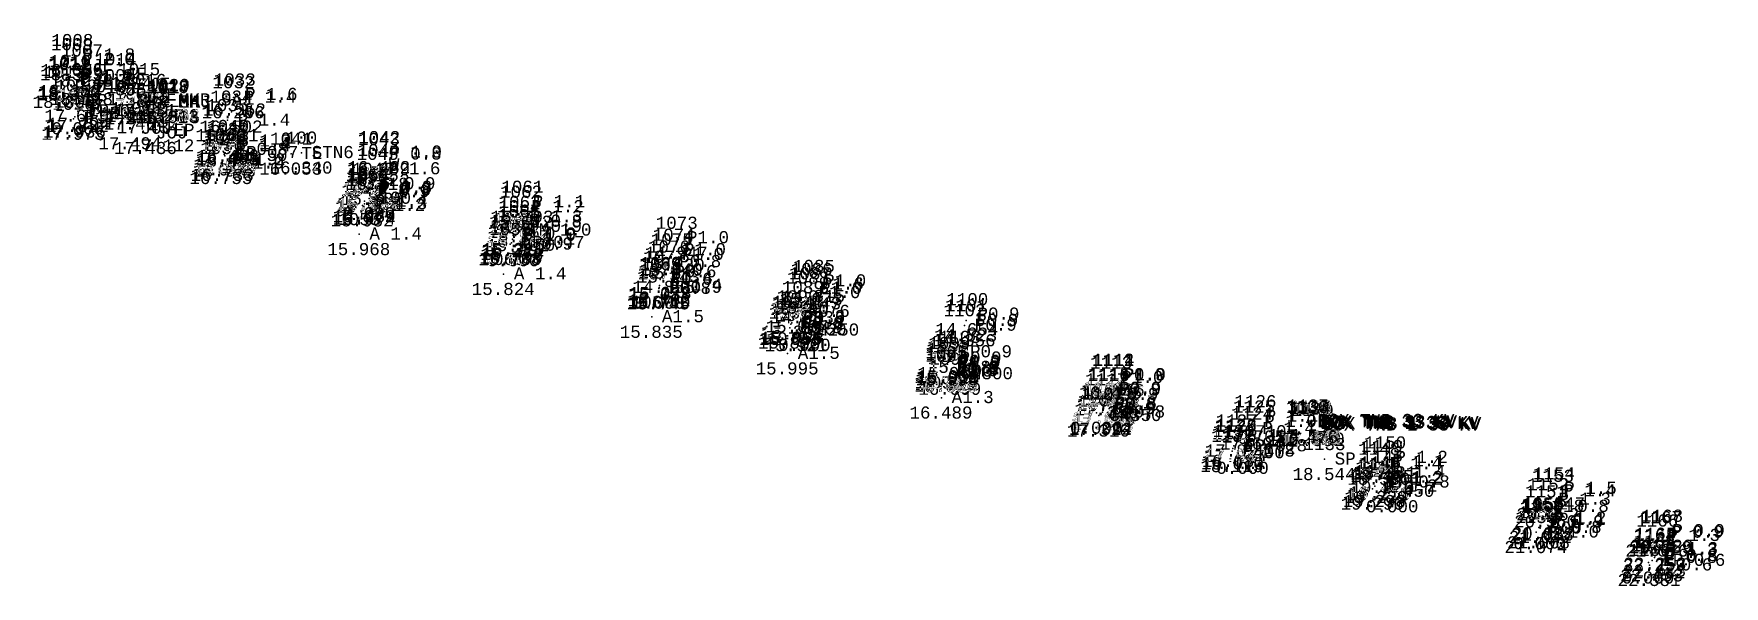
# Model space of a CAD drawing. Extents: x 31198 to 31755, y -59325 to -59143.
import ezdxf
from ezdxf.enums import TextEntityAlignment as Align

# ---------------------------------------------------------------- set-up
doc = ezdxf.new("R2010")
doc.units = 0
doc.header["$MEASUREMENT"] = 0
for name, color, linetype in [('PNTS', 1, 'CONTINUOUS'), ('PNTS_PNTDESC', 3, 'CONTINUOUS'), ('PNTS_PNTELEV', 5, 'CONTINUOUS'), ('PNTS_PNTNO', 1, 'CONTINUOUS')]:
    doc.layers.add(name, color=color, linetype=linetype)
doc.styles.add('PTXT', font='MONOTXT.SHX')

msp = doc.modelspace()

# ---------------------------------------------------------------- linework, layer by layer
at = {"layer": 'PNTS'}
for p in [(31210.43, -59151.62, 18.34), (31210.55, -59150.25, 18.36), (31213.69, -59153.69, 18.25), (31209.52, -59158.21, 18.38), (31209.62, -59157.8, 18.36), (31209.83, -59157.14, 18.35), (31213.71, -59159.8, 18.18), (31224.74, -59156.55, 17.85), (31232.57, -59159.85, 17.57), (31207.94, -59160.73, 18.3), (31211.82, -59165.26, 17.67), (31224.63, -59161.82, 17.75), (31228.56, -59165.76, 17.45), (31229.91, -59164.46, 17.54), (31234.63, -59163.41, 17.53), (31241.99, -59165.65, 16.81), (31242.19, -59165.16, 16.8), (31242.3, -59165.06, 16.72), (31242.38, -59165.8, 16.8), (31263.67, -59164.14, 16.27), (31264.11, -59163.24, 16.55), (31210.88, -59171.24, 17.97), (31211.37, -59170.51, 17.94), (31212.34, -59168.68, 17.82), (31212.44, -59169.44), (31212.77, -59167.91, 17.79), (31231.37, -59167.9, 17.46), (31235.67, -59169.08, 17.43), (31263.01, -59168.88, 16.5), (31229.67, -59174.39, 17.49), (31234.75, -59175.93, 17.44), (31240.52, -59175.08, 17.11), (31261.66, -59171.7, 16.61), (31260.95, -59181.33, 16.51), (31260.95, -59182.37, 16.57), (31261.74, -59179.46, 16.46), (31261.9, -59180.13, 16.55), (31261.91, -59178.57, 16.48), (31286.09, -59182.4, 16.34), (31311.71, -59182.25, 16.48), (31259.64, -59185.83, 16.75), (31260.11, -59184.82, 16.73), (31260.58, -59182.99), (31260.8, -59183.36, 16.67), (31282.66, -59182.74, 16.05), (31311.2, -59187.75, 16.42), (31311.52, -59186.5, 16.32), (31311.6, -59182.87, 16.3), (31309.6, -59192.68, 15.74), (31306.88, -59199.23, 15.97), (31306.91, -59198.41, 15.97), (31307.71, -59195.3, 15.91), (31308.11, -59194.7, 15.87), (31308.32, -59194.39, 15.85), (31308.44, -59197.45), (31308.49, -59193.88, 15.77), (31358.92, -59198.6, 15.79), (31306.21, -59199.79, 15.98), (31357.99, -59203.58, 15.67), (31358.46, -59200.24, 15.61), (31305.11, -59209.26, 15.97), (31355.89, -59209.68, 15.32), (31356.01, -59209.23, 15.31), (31357.54, -59207.96, 15.3), (31357.9, -59205.03, 15.51), (31357.9, -59206.72, 15.41), (31409.81, -59210.47, 14.95), (31354.89, -59212.56, 15.74), (31355.29, -59212.04, 15.79), (31355.61, -59210.89, 15.46), (31356, -59212.93), (31408.14, -59215.96, 15.04), (31408.81, -59214.43, 15.23), (31407.24, -59218.33, 15.14), (31352.73, -59222.41, 15.82), (31403.88, -59227.14, 15.75), (31404.01, -59226.92), (31404.07, -59226.79, 15.71), (31404.11, -59226.14, 15.7), (31404.39, -59224.15, 15.09), (31404.45, -59223.74, 15.08), (31405.68, -59221.71, 14.86), (31453.75, -59227.13, 15.14), (31454.29, -59225.71, 15.07), (31455.05, -59224.71, 14.81), (31451.4, -59231.72, 14.65), (31453.15, -59228.55, 15.11), (31401.56, -59236.53, 15.84), (31448.15, -59236.49, 15.28), (31448.15, -59237.03, 15.49), (31449.65, -59234.75, 15.01), (31505.2, -59237.72, 14.52), (31505.6, -59235.65, 14.65), (31447.08, -59240.08, 15.9), (31447.47, -59238.86, 15.85), (31447.79, -59238.44, 15.86), (31449.28, -59240.92, 15.92), (31452.04, -59240.81), (31504.69, -59239.3, 14.36), (31446.35, -59248.59, 16), (31503.13, -59248.09, 15.47), (31498.72, -59254.3, 16.4), (31498.74, -59253.15, 16.2), (31498.78, -59253.67, 16.28), (31499.06, -59252.14, 16), (31499.32, -59251.2, 15.93), (31499.38, -59251.48, 15.91), (31499.7, -59250.11, 15.98), (31500.17, -59254.42), (31499.97, -59255.3, 16.4), (31552.2, -59260.66, 16.6), (31552.31, -59260.14, 16.6), (31553.03, -59256.56, 16.44), (31553.7, -59255.71, 16.45), (31553.71, -59255.62, 16.53), (31553.85, -59255.69, 16.56), (31497.08, -59263.15, 16.49), (31550.67, -59265.43, 17.13), (31550.69, -59265.55, 17.11), (31550.92, -59264.93, 17.09), (31550.94, -59264.62, 17.08), (31550.94, -59264.93, 17.06), (31551.03, -59264.69, 17.07), (31551.4, -59262.11, 17.38), (31548.25, -59268.16), (31548.96, -59269.07, 17.32), (31549.67, -59268.52, 17.32), (31549.7, -59268.48, 17.31), (31550.15, -59267.92, 17.31), (31550.15, -59267.94, 17.32), (31550.37, -59266.74, 17.26), (31550.42, -59266.83, 17.26), (31600.15, -59271.03, 17.7), (31600.63, -59269.31, 17.71), (31617.61, -59271.19, 17.48), (31617.89, -59270.72, 17.54), (31618.49, -59271.53, 17.49), (31618.73, -59271.17, 17.57), (31618.75, -59271.72, 17.51), (31618.91, -59271.37, 17.55), (31619.79, -59271.77, 17.53), (31594.2, -59277.11, 17.93), (31594.41, -59275.66, 17.86), (31599.5, -59273.36, 17.69), (31619.48, -59272.21, 17.55), (31592.95, -59280.78, 18.11), (31593.16, -59279.91, 18.07), (31593.47, -59279.07, 18.08), (31594.16, -59277.5, 17.95), (31596.5, -59281.36), (31643.38, -59282.89, 18.38), (31623.37, -59283.43, 18.54), (31641.42, -59284.98, 18.53), (31642.37, -59284.06, 18.47), (31642.49, -59287.72, 19.03), (31639.24, -59293.18, 19.3), (31639.95, -59292.33, 19.3), (31640.52, -59291, 19.23), (31641.38, -59290.09, 19.22), (31641.74, -59289.51, 19.26), (31645.84, -59294.05), (31698.71, -59293.89, 19.82), (31699.05, -59293.1, 19.35), (31696.43, -59299.03, 20.56), (31697.13, -59296.68, 20.35), (31694.69, -59304.18, 21.04), (31695.3, -59303.35, 21.04), (31695.62, -59302.95, 20.99), (31693.2, -59307.49, 21.07), (31694.08, -59305.95, 21.07), (31694.45, -59306.2), (31733.09, -59308.63, 21.68), (31734.32, -59307.54, 20.86), (31734.7, -59307.05, 20.72), (31732.16, -59315.85, 22.44), (31732.24, -59313.4, 22.26), (31732.35, -59315.23, 22.44), (31732.44, -59312.98, 22.25), (31730.19, -59317.53), (31730.54, -59318.33, 22.38), (31731.38, -59316.82, 22.45)]:
    msp.add_point(p, dxfattribs=at)

# ---------------------------------------------------------------- texts
at = {"layer": 'PNTS_PNTDESC', "style": 'PTXT'}
for s, p in [('P 1.8', (31213.94, -59152.01, 18.36)), ('P 2.0', (31213.81, -59153.39, 18.34)), ('JE', (31217.07, -59155.45, 18.25)), ('JE', (31228.12, -59158.31, 17.85)), ('P 0.9', (31211.32, -59162.49, 18.3)), ('P 1.2', (31212.9, -59159.97, 18.38)), ('P 1.2', (31213.01, -59159.57, 18.36)), ('P 1.0', (31213.21, -59158.91, 18.35)), ('JE', (31217.09, -59161.56, 18.18)), ('JE', (31228.01, -59163.59, 17.75)), ('JE', (31235.95, -59161.62, 17.57)), ('EP', (31215.21, -59167.02, 17.67)), ('P 1.0', (31216.15, -59169.67, 17.79)), ('MKR SAJ', (31231.94, -59167.53, 17.45)), ('JE', (31233.29, -59166.22, 17.54)), ('JE', (31234.76, -59169.66, 17.46)), ('JE', (31238.02, -59165.18, 17.53)), ('MH', (31245.37, -59167.41, 16.81)), ('MH', (31245.57, -59166.92, 16.8)), ('MKR SAJ', (31245.68, -59166.82, 16.72)), ('MH', (31245.76, -59167.56, 16.8)), ('P 1.4', (31267.05, -59165.91, 16.27)), ('P 1.6', (31267.49, -59165, 16.55)), ('P 1.3', (31214.26, -59173, 17.97)), ('P 1.2', (31214.75, -59172.27, 17.94)), ('CH0', (31215.82, -59171.2)), ('LP 0.8', (31215.72, -59170.44, 17.82)), ('JE', (31239.05, -59170.84, 17.43)), ('P 1.4', (31265.04, -59173.47, 16.61)), ('W', (31266.39, -59170.64, 16.5)), ('JOJ', (31233.05, -59176.15, 17.49)), ('JOJ', (31238.13, -59177.69, 17.44)), ('EP', (31243.9, -59176.84, 17.11)), ('P 1.3', (31265.29, -59180.33, 16.48)), ('P 1.2', (31263.49, -59186.58, 16.73)), ('50', (31263.96, -59184.76)), ('CH 50', (31264.19, -59185.12, 16.67)), ('P 0.8', (31264.33, -59183.09, 16.51)), ('LP 0.7', (31264.33, -59184.13, 16.57)), ('P 1.4', (31265.12, -59181.22, 16.46)), ('P 1.4', (31265.28, -59181.9, 16.55)), ('TE', (31286.04, -59184.5, 16.05)), ('STN6', (31289.47, -59184.16, 16.34)), ('P 0.8', (31314.99, -59184.63, 16.3)), ('P 1.0', (31315.09, -59184.01, 16.48)), ('P 1.0', (31263.02, -59187.59, 16.75)), ('W', (31314.9, -59188.26, 16.32)), ('P 1.6', (31314.58, -59189.51, 16.42)), ('P 0.9', (31311.09, -59197.07, 15.91)), ('P 0.8', (31311.49, -59196.46, 15.87)), ('P 0.9', (31311.7, -59196.15, 15.85)), ('P 0.8', (31311.87, -59195.64, 15.77)), ('P 0.9', (31312.98, -59194.45, 15.74)), ('P 1.2', (31309.6, -59201.55, 15.98)), ('P 1.3', (31310.26, -59200.99, 15.97)), ('P 1.4', (31310.29, -59200.17, 15.97)), ('100', (31311.83, -59199.22)), ('P 1.2', (31361.84, -59202.01, 15.61)), ('P 1.1', (31362.3, -59200.36, 15.79)), ('W 0.8', (31361.28, -59206.79, 15.51)), ('P 0.9', (31361.28, -59208.49, 15.41)), ('P 1.3', (31361.37, -59205.35, 15.67)), ('A 1.4', (31308.5, -59211.02, 15.97)), ('P 0.9', (31358.27, -59214.33, 15.74)), ('LP 0.7', (31358.67, -59213.8, 15.79)), ('P 1.1', (31358.99, -59212.65, 15.46)), ('P 1.0', (31359.27, -59211.44, 15.32)), ('P 0.9', (31359.39, -59210.99, 15.31)), ('TM 1.0', (31360.92, -59209.72, 15.3)), ('P1.0', (31413.19, -59212.23, 14.95)), ('150', (31359.38, -59214.69)), ('P0.8', (31410.62, -59220.1, 15.14)), ('P1.0', (31411.52, -59217.72, 15.04)), ('P1.0', (31412.19, -59216.19, 15.23)), ('A 1.4', (31356.12, -59224.17, 15.82)), ('P0.4', (31407.83, -59225.5, 15.08)), ('P0.6', (31409.06, -59223.47, 14.86)), ('P0.8', (31407.26, -59228.91, 15.75)), ('200', (31407.39, -59228.68)), ('P 1.4', (31407.49, -59227.9, 15.7)), ('LP0.9', (31407.45, -59228.56, 15.71)), ('P0.6', (31407.77, -59225.92, 15.09)), ('P1.0', (31456.54, -59230.32, 15.11)), ('P1.0', (31457.13, -59228.89, 15.14)), ('P1.6', (31457.67, -59227.48, 15.07)), ('P1.0', (31458.43, -59226.47, 14.81)), ('P0.6', (31453.03, -59236.51, 15.01)), ('T', (31454.78, -59233.48, 14.65)), ('A1.5', (31404.94, -59238.29, 15.84)), ('P0.8', (31450.46, -59241.84, 15.9)), ('P0.8', (31450.85, -59240.63, 15.85)), ('P0.8', (31451.17, -59240.21, 15.86)), ('P1.3', (31451.53, -59238.25, 15.28)), ('P0.9', (31451.53, -59238.79, 15.49)), ('P0.9', (31508.07, -59241.07, 14.36)), ('P0.9', (31508.58, -59239.48, 14.52)), ('P0.9', (31508.98, -59237.42, 14.65)), ('CH250', (31452.66, -59242.68, 15.92)), ('250', (31455.42, -59242.57)), ('A1.5', (31449.73, -59250.36, 16)), ('P0.9', (31502.7, -59252.97, 15.93)), ('P1.0', (31502.76, -59253.24, 15.91)), ('P0.9', (31503.08, -59251.88, 15.98)), ('P0.9', (31506.51, -59249.85, 15.47)), ('P0.9', (31502.1, -59256.06, 16.4)), ('P1.0', (31502.12, -59254.91, 16.2)), ('P0.8', (31502.16, -59255.43, 16.28)), ('P1.2', (31502.44, -59253.9, 16)), ('CH300', (31503.35, -59257.07, 16.4)), ('300', (31503.55, -59256.18)), ('P1.0', (31556.41, -59258.32, 16.44)), ('P0.9', (31557.08, -59257.48, 16.45)), ('P0.9', (31557.09, -59257.38, 16.53)), ('P1.0', (31557.23, -59257.45, 16.56)), ('P0.9', (31554.78, -59263.87, 17.38)), ('P0.9', (31555.58, -59262.43, 16.6)), ('P0.9', (31555.7, -59261.9, 16.6)), ('A1.3', (31500.46, -59264.92, 16.49)), ('350', (31551.63, -59269.92)), ('P0.7', (31553.05, -59270.28, 17.32)), ('P0.7', (31553.08, -59270.25, 17.31)), ('LP0.8', (31553.53, -59269.68, 17.31)), ('LP0.8', (31553.53, -59269.71, 17.32)), ('P0.9', (31553.75, -59268.5, 17.26)), ('P0.9', (31553.8, -59268.59, 17.26)), ('P0.8', (31554.05, -59267.19, 17.13)), ('P0.8', (31554.07, -59267.31, 17.11)), ('P0.8', (31554.31, -59266.7, 17.09)), ('P0.7', (31554.32, -59266.39, 17.08)), ('P0.8', (31554.32, -59266.69, 17.06)), ('P0.7', (31554.42, -59266.45, 17.07)), ('CH350', (31552.34, -59270.84, 17.32)), ('P 1.4', (31602.88, -59275.12, 17.69)), ('P 1.0', (31603.53, -59272.79, 17.7)), ('P 1.1', (31604.01, -59271.08, 17.71)), ('BOX TNB 33 KV', (31620.99, -59272.96, 17.48)), ('BOX TNB 33 KV', (31621.27, -59272.48, 17.54)), ('BOX TNB 33 KV', (31621.87, -59273.29, 17.49)), ('BOX TNB 33 KV', (31622.11, -59272.93, 17.57)), ('BOX TNB 1 33 KV', (31622.13, -59273.48, 17.51)), ('BOX TNB 1 33 KV', (31622.3, -59273.14, 17.55)), ('BOX TNB 1 33 KV', (31622.86, -59273.97, 17.55)), ('BOX TNB 1 33 KV', (31623.17, -59273.53, 17.53)), ('LP 0.8', (31596.85, -59280.83, 18.08)), ('P 1.2', (31597.54, -59279.27, 17.95)), ('P 1.0', (31597.58, -59278.87, 17.93)), ('P 1.4', (31597.79, -59277.42, 17.86)), ('P 0.8', (31596.33, -59282.55, 18.11)), ('P 1.2', (31596.54, -59281.67, 18.07)), ('400', (31599.88, -59283.12)), ('SP', (31626.75, -59285.19, 18.54)), ('P 1.4', (31644.8, -59286.74, 18.53)), ('P 1.1', (31645.75, -59285.82, 18.47)), ('P 1.2', (31646.76, -59284.65, 18.38)), ('P 1.2', (31644.76, -59291.85, 19.22)), ('P 1.2', (31645.12, -59291.27, 19.26)), ('P 1.4', (31645.87, -59289.49, 19.03)), ('P 0.7', (31642.62, -59294.94, 19.3)), ('P 1.2', (31643.33, -59294.09, 19.3)), ('LP 0.8', (31643.9, -59292.76, 19.23)), ('450', (31649.22, -59295.81)), ('P 1.4', (31702.1, -59295.66, 19.82)), ('P 1.5', (31702.44, -59294.86, 19.35)), ('P 0.8', (31699.81, -59300.79, 20.56)), ('P 1.3', (31700.51, -59298.44, 20.35)), ('P 1.0', (31696.58, -59309.25, 21.07)), ('P 0.8', (31697.47, -59307.71, 21.07)), ('500', (31697.83, -59307.96)), ('P 0.9', (31698.08, -59305.94, 21.04)), ('P 1.1', (31698.69, -59305.12, 21.04)), ('P 1.2', (31699, -59304.71, 20.99)), ('P 0.9', (31737.7, -59309.3, 20.86)), ('P 0.9', (31738.08, -59308.82, 20.72)), ('P 1.3', (31735.82, -59314.74, 22.25)), ('P 1.3', (31736.47, -59310.39, 21.68)), ('P 0.6', (31733.92, -59320.1, 22.38)), ('LP 0.6', (31734.76, -59318.58, 22.45)), ('P 0.8', (31735.54, -59317.61, 22.44)), ('P 1.3', (31735.62, -59315.16, 22.26)), ('P 0.8', (31735.73, -59316.99, 22.44))]:
    msp.add_text(s, height=4, dxfattribs=at).set_placement(p)
at = {"layer": 'PNTS_PNTELEV', "style": 'PTXT'}
for s, p in [('18.343', (31210.29, -59158.52, 18.34)), ('18.355', (31210.42, -59157.14, 18.36)), ('18.352', (31209.7, -59164.04, 18.35)), ('18.248', (31213.55, -59160.58, 18.25)), ('17.855', (31224.6, -59163.44, 17.85)), ('18.300', (31207.8, -59167.62, 18.3)), ('18.379', (31209.38, -59165.1, 18.38)), ('18.364', (31209.49, -59164.7, 18.36)), ('18.178', (31213.57, -59166.7, 18.18)), ('17.749', (31224.49, -59168.72, 17.75)), ('17.572', (31232.43, -59166.75, 17.57)), ('17.673', (31211.69, -59172.15, 17.67)), ('17.822', (31212.2, -59175.57, 17.82)), ('17.794', (31212.63, -59174.8, 17.79)), ('17.446', (31228.42, -59172.66, 17.45)), ('17.543', (31229.77, -59171.35, 17.54)), ('17.464', (31231.24, -59174.79, 17.46)), ('17.531', (31234.5, -59170.31, 17.53)), ('16.813', (31241.85, -59172.54, 16.81)), ('16.798', (31242.05, -59172.05, 16.8)), ('16.724', (31242.16, -59171.95, 16.72)), ('16.805', (31242.24, -59172.69, 16.8)), ('16.266', (31263.53, -59171.04, 16.27)), ('16.552', (31263.97, -59170.13, 16.55)), ('17.973', (31210.74, -59178.13, 17.97)), ('17.936', (31211.23, -59177.4, 17.94)), ('0.000', (31212.3, -59176.33)), ('17.434', (31235.53, -59175.97, 17.43)), ('16.611', (31261.52, -59178.6, 16.61)), ('16.502', (31262.87, -59175.77, 16.5)), ('17.494', (31229.53, -59181.28, 17.49)), ('17.436', (31234.61, -59182.82, 17.44)), ('17.112', (31240.38, -59181.97, 17.11)), ('16.463', (31261.6, -59186.35, 16.46)), ('16.483', (31261.77, -59185.46, 16.48)), ('16.733', (31259.97, -59191.71, 16.73)), ('16.673', (31260.67, -59190.25, 16.67)), ('16.511', (31260.81, -59188.22, 16.51)), ('16.569', (31260.81, -59189.26, 16.57)), ('16.555', (31261.76, -59187.03, 16.55)), ('0.000', (31260.44, -59189.89)), ('16.053', (31282.52, -59189.63, 16.05)), ('16.340', (31285.95, -59189.29, 16.34)), ('16.299', (31311.47, -59189.76, 16.3)), ('16.482', (31311.57, -59189.14, 16.48)), ('16.755', (31259.5, -59192.72, 16.75)), ('16.418', (31311.06, -59194.64, 16.42)), ('16.323', (31311.38, -59193.39, 16.32)), ('15.907', (31307.57, -59202.2, 15.91)), ('15.868', (31307.97, -59201.59, 15.87)), ('15.852', (31308.18, -59201.28, 15.85)), ('15.767', (31308.35, -59200.77, 15.77)), ('15.735', (31309.46, -59199.58, 15.74)), ('15.982', (31306.08, -59206.68, 15.98)), ('15.974', (31306.74, -59206.12, 15.97)), ('15.969', (31306.77, -59205.3, 15.97)), ('0.000', (31308.31, -59204.35)), ('15.612', (31358.32, -59207.14, 15.61)), ('15.793', (31358.78, -59205.49, 15.79)), ('15.507', (31357.76, -59211.92, 15.51)), ('15.409', (31357.76, -59213.62, 15.41)), ('15.672', (31357.85, -59210.48, 15.67)), ('15.968', (31304.98, -59216.16, 15.97)), ('15.738', (31354.75, -59219.46, 15.74)), ('15.788', (31355.15, -59218.93, 15.79)), ('15.458', (31355.47, -59217.78, 15.46)), ('15.321', (31355.75, -59216.57, 15.32)), ('15.310', (31355.87, -59216.13, 15.31)), ('15.302', (31357.4, -59214.85, 15.3)), ('0.000', (31355.86, -59219.82)), ('14.947', (31409.67, -59217.36, 14.95)), ('15.143', (31407.1, -59225.23, 15.14)), ('15.040', (31408, -59222.85, 15.04)), ('15.230', (31408.67, -59221.32, 15.23)), ('15.824', (31352.6, -59229.3, 15.82)), ('15.087', (31404.25, -59231.05, 15.09)), ('15.078', (31404.31, -59230.63, 15.08)), ('14.855', (31405.54, -59228.6, 14.86)), ('15.745', (31403.74, -59234.04, 15.75)), ('15.710', (31403.93, -59233.69, 15.71)), ('15.702', (31403.97, -59233.03, 15.7)), ('0.000', (31403.87, -59233.81)), ('15.107', (31453.02, -59235.45, 15.11)), ('15.143', (31453.61, -59234.02, 15.14)), ('15.073', (31454.15, -59232.61, 15.07)), ('14.815', (31454.91, -59231.61, 14.81)), ('15.007', (31449.51, -59241.64, 15.01)), ('14.653', (31451.26, -59238.61, 14.65)), ('15.835', (31401.42, -59243.42, 15.84)), ('15.899', (31446.94, -59246.97, 15.9)), ('15.855', (31447.33, -59245.76, 15.85)), ('15.856', (31447.65, -59245.34, 15.86)), ('15.278', (31448.01, -59243.38, 15.28)), ('15.492', (31448.01, -59243.92, 15.49)), ('15.921', (31449.14, -59247.81, 15.92)), ('0.000', (31451.9, -59247.7)), ('14.356', (31504.55, -59246.2, 14.36)), ('14.523', (31505.06, -59244.61, 14.52)), ('14.654', (31505.46, -59242.55, 14.65)), ('15.995', (31446.21, -59255.49, 16)), ('15.998', (31498.92, -59259.04, 16)), ('15.931', (31499.18, -59258.1, 15.93)), ('15.915', (31499.24, -59258.37, 15.91)), ('15.984', (31499.56, -59257.01, 15.98)), ('15.468', (31502.99, -59254.98, 15.47)), ('16.398', (31498.58, -59261.19, 16.4)), ('16.204', (31498.6, -59260.04, 16.2)), ('16.285', (31498.64, -59260.56, 16.28)), ('16.399', (31499.83, -59262.2, 16.4)), ('0.000', (31500.03, -59261.31)), ('16.445', (31552.89, -59263.45, 16.44)), ('16.449', (31553.56, -59262.61, 16.45)), ('16.529', (31553.57, -59262.51, 16.53)), ('16.556', (31553.71, -59262.58, 16.56)), ('16.489', (31496.94, -59270.05, 16.49)), ('17.379', (31551.26, -59269, 17.38)), ('16.596', (31552.06, -59267.56, 16.6)), ('16.598', (31552.18, -59267.03, 16.6)), ('17.324', (31549.53, -59275.41, 17.32)), ('17.312', (31549.56, -59275.38, 17.31)), ('0.000', (31548.11, -59275.05)), ('17.313', (31550.01, -59274.81, 17.31)), ('17.323', (31550.01, -59274.84, 17.32)), ('17.256', (31550.23, -59273.63, 17.26)), ('17.256', (31550.28, -59273.72, 17.26)), ('17.126', (31550.53, -59272.32, 17.13)), ('17.107', (31550.55, -59272.44, 17.11)), ('17.093', (31550.79, -59271.83, 17.09)), ('17.081', (31550.8, -59271.52, 17.08)), ('17.065', (31550.8, -59271.82, 17.06)), ('17.072', (31550.9, -59271.58, 17.07)), ('17.316', (31548.82, -59275.97, 17.32)), ('17.694', (31599.36, -59280.25, 17.69)), ('17.705', (31600.01, -59277.92, 17.7)), ('17.710', (31600.49, -59276.21, 17.71)), ('17.476', (31617.47, -59278.09, 17.48)), ('17.542', (31617.75, -59277.61, 17.54)), ('17.488', (31618.35, -59278.42, 17.49)), ('17.568', (31618.59, -59278.06, 17.57)), ('17.511', (31618.61, -59278.61, 17.51)), ('17.551', (31618.78, -59278.27, 17.55)), ('17.551', (31619.34, -59279.1, 17.55)), ('17.530', (31619.65, -59278.66, 17.53)), ('18.070', (31593.02, -59286.8, 18.07)), ('18.081', (31593.33, -59285.96, 18.08)), ('17.947', (31594.02, -59284.4, 17.95)), ('17.934', (31594.06, -59284, 17.93)), ('17.857', (31594.27, -59282.55, 17.86)), ('18.115', (31592.81, -59287.68, 18.11)), ('0.000', (31596.36, -59288.25)), ('18.544', (31623.23, -59290.32, 18.54)), ('18.530', (31641.28, -59291.87, 18.53)), ('18.465', (31642.23, -59290.95, 18.47)), ('18.381', (31643.24, -59289.79, 18.38)), ('19.229', (31640.38, -59297.89, 19.23)), ('19.215', (31641.24, -59296.98, 19.22)), ('19.256', (31641.6, -59296.4, 19.26)), ('19.025', (31642.35, -59294.62, 19.03)), ('19.296', (31639.1, -59300.07, 19.3)), ('19.298', (31639.81, -59299.22, 19.3)), ('0.000', (31645.7, -59300.94)), ('20.352', (31696.99, -59303.57, 20.35)), ('19.818', (31698.58, -59300.79, 19.82)), ('19.347', (31698.92, -59299.99, 19.35)), ('20.560', (31696.29, -59305.92, 20.56)), ('21.074', (31693.06, -59314.38, 21.07)), ('21.068', (31693.95, -59312.84, 21.07)), ('21.042', (31694.56, -59311.07, 21.04)), ('21.038', (31695.17, -59310.25, 21.04)), ('20.987', (31695.48, -59309.84, 20.99)), ('0.000', (31694.31, -59313.1)), ('20.859', (31734.18, -59314.43, 20.86)), ('20.720', (31734.56, -59313.95, 20.72)), ('22.259', (31732.1, -59320.3, 22.26)), ('22.253', (31732.3, -59319.87, 22.25)), ('21.676', (31732.95, -59315.52, 21.68)), ('22.381', (31730.4, -59325.23, 22.38)), ('22.453', (31731.24, -59323.71, 22.45)), ('0.000', (31730.05, -59324.42)), ('22.442', (31732.02, -59322.74, 22.44)), ('22.443', (31732.21, -59322.12, 22.44))]:
    msp.add_text(s, height=4, dxfattribs=at).set_placement(p, align=Align.CENTER)
at = {"layer": 'PNTS_PNTNO', "style": 'PTXT'}
for s, p in [('1008', (31210.55, -59147.25, 18.36)), ('1009', (31210.43, -59148.62, 18.34)), ('1007', (31213.69, -59150.69, 18.25)), ('1013', (31207.94, -59157.73, 18.3)), ('1012', (31209.52, -59155.21, 18.38)), ('1011', (31209.62, -59154.8, 18.36)), ('1010', (31209.83, -59154.14, 18.35)), ('1006', (31213.71, -59156.8, 18.18)), ('1005', (31224.63, -59158.82, 17.75)), ('1014', (31224.74, -59153.55, 17.85)), ('1015', (31232.57, -59156.85, 17.57)), ('1022', (31211.82, -59162.26, 17.67)), ('1021', (31228.56, -59162.76, 17.45)), ('1004', (31229.91, -59161.46, 17.54)), ('1016', (31234.63, -59160.41, 17.53)), ('1018', (31241.99, -59162.65, 16.81)), ('1019', (31242.19, -59162.16, 16.8)), ('1020', (31242.3, -59162.06, 16.72)), ('1017', (31242.38, -59162.8, 16.8)), ('1032', (31263.67, -59161.14, 16.27)), ('1033', (31264.11, -59160.24, 16.55)), ('1026', (31210.88, -59168.24, 17.97)), ('1025', (31211.37, -59167.51, 17.94)), ('1024', (31212.34, -59165.68, 17.82)), ('1023', (31212.77, -59164.91, 17.79)), ('1', (31212.44, -59166.44)), ('1003', (31231.37, -59164.9, 17.46)), ('1002', (31235.67, -59166.08, 17.43)), ('1035', (31261.66, -59168.7, 16.61)), ('1034', (31263.01, -59165.88, 16.5)), ('1000', (31229.67, -59171.39, 17.49)), ('1001', (31234.75, -59172.93, 17.44)), ('1027', (31240.52, -59172.08, 17.11)), ('1040', (31261.91, -59175.57, 16.48)), ('1029', (31260.8, -59180.36, 16.67)), ('1030', (31260.95, -59178.33, 16.51)), ('1028', (31260.95, -59179.37, 16.57)), ('1039', (31261.74, -59176.46, 16.46)), ('1038', (31261.9, -59177.13, 16.55)), ('2', (31260.58, -59179.99)), ('1041', (31282.66, -59179.74, 16.05)), ('100', (31286.09, -59179.4, 16.34)), ('1043', (31311.6, -59179.87, 16.3)), ('1042', (31311.71, -59179.25, 16.48)), ('1037', (31259.64, -59182.83, 16.75)), ('1036', (31260.11, -59181.82, 16.73)), ('1045', (31311.2, -59184.75, 16.42)), ('1044', (31311.52, -59183.5, 16.32)), ('1050', (31307.71, -59192.3, 15.91)), ('1054', (31308.11, -59191.7, 15.87)), ('1051', (31308.32, -59191.39, 15.85)), ('1052', (31308.49, -59190.88, 15.77)), ('1046', (31309.6, -59189.68, 15.74)), ('1048', (31306.21, -59196.79, 15.98)), ('1049', (31306.88, -59196.23, 15.97)), ('1047', (31306.91, -59195.41, 15.97)), ('3', (31308.44, -59194.45)), ('1062', (31358.46, -59197.24, 15.61)), ('1061', (31358.92, -59195.6, 15.79)), ('1064', (31357.9, -59202.03, 15.51)), ('1063', (31357.99, -59200.58, 15.67)), ('1053', (31305.11, -59206.26, 15.97)), ('1057', (31355.61, -59207.89, 15.46)), ('1056', (31355.89, -59206.68, 15.32)), ('1055', (31356.01, -59206.23, 15.31)), ('1066', (31357.54, -59204.96, 15.3)), ('1065', (31357.9, -59203.72, 15.41)), ('1073', (31409.81, -59207.47, 14.95)), ('1059', (31354.89, -59209.56, 15.74)), ('1058', (31355.29, -59209.04, 15.79)), ('4', (31356, -59209.93)), ('1075', (31408.14, -59212.96, 15.04)), ('1074', (31408.81, -59211.43, 15.23)), ('1060', (31352.73, -59219.41, 15.82)), ('1077', (31405.68, -59218.71, 14.86)), ('1076', (31407.24, -59215.33, 15.14)), ('1072', (31403.88, -59224.14, 15.75)), ('1071', (31404.07, -59223.79, 15.71)), ('1070', (31404.11, -59223.14, 15.7)), ('1069', (31404.39, -59221.15, 15.09)), ('1068', (31404.45, -59220.74, 15.08)), ('5', (31404.01, -59223.92)), ('1088', (31453.15, -59225.55, 15.11)), ('1087', (31453.75, -59224.13, 15.14)), ('1086', (31454.29, -59222.71, 15.07)), ('1085', (31455.05, -59221.71, 14.81)), ('1089', (31451.4, -59228.72, 14.65)), ('1067', (31401.56, -59233.53, 15.84)), ('1081', (31447.47, -59235.86, 15.85)), ('1082', (31447.79, -59235.44, 15.86)), ('1084', (31448.15, -59233.49, 15.28)), ('1083', (31448.15, -59234.03, 15.49)), ('1090', (31449.65, -59231.75, 15.01)), ('1102', (31504.69, -59236.3, 14.36)), ('1101', (31505.2, -59234.72, 14.52)), ('1100', (31505.6, -59232.65, 14.65)), ('1080', (31447.08, -59237.08, 15.9)), ('1078', (31449.28, -59237.92, 15.92)), ('6', (31452.04, -59237.81)), ('1079', (31446.35, -59245.59, 16)), ('1099', (31499.7, -59247.11, 15.98)), ('1103', (31503.13, -59245.09, 15.47)), ('1093', (31498.72, -59251.3, 16.4)), ('1095', (31498.74, -59250.15, 16.2)), ('1094', (31498.78, -59250.67, 16.28)), ('1096', (31499.06, -59249.14, 16)), ('1098', (31499.32, -59248.2, 15.93)), ('1097', (31499.38, -59248.48, 15.91)), ('1091', (31499.97, -59252.3, 16.4)), ('7', (31500.17, -59251.42)), ('1113', (31553.03, -59253.56, 16.44)), ('1111', (31553.7, -59252.71, 16.45)), ('1112', (31553.71, -59252.62, 16.53)), ('1114', (31553.85, -59252.69, 16.56)), ('1117', (31551.4, -59259.11, 17.38)), ('1116', (31552.2, -59257.66, 16.6)), ('1115', (31552.31, -59257.14, 16.6)), ('1092', (31497.08, -59260.15, 16.49)), ('1121', (31550.37, -59263.74, 17.26)), ('1107', (31550.42, -59263.83, 17.26)), ('1120', (31550.67, -59262.43, 17.13)), ('1108', (31550.69, -59262.55, 17.11)), ('1119', (31550.92, -59261.93, 17.09)), ('1118', (31550.94, -59261.62, 17.08)), ('1109', (31550.94, -59261.93, 17.06)), ('1110', (31551.03, -59261.69, 17.07)), ('1104', (31548.96, -59266.07, 17.32)), ('1105', (31549.67, -59265.52, 17.32)), ('1123', (31549.7, -59265.48, 17.31)), ('1106', (31550.15, -59264.92, 17.31)), ('1122', (31550.15, -59264.94, 17.32)), ('8', (31548.25, -59265.16)), ('1125', (31600.15, -59268.03, 17.7)), ('1126', (31600.63, -59266.31, 17.71)), ('1136', (31617.61, -59268.19, 17.48)), ('1137', (31617.89, -59267.72, 17.54)), ('1134', (31618.49, -59268.53, 17.49)), ('1135', (31618.73, -59268.17, 17.57)), ('1138', (31618.75, -59268.72, 17.51)), ('1139', (31618.91, -59268.37, 17.55)), ('1140', (31619.48, -59269.21, 17.55)), ('1141', (31619.79, -59268.77, 17.53)), ('1129', (31594.16, -59274.5, 17.95)), ('1128', (31594.2, -59274.11, 17.93)), ('1127', (31594.41, -59272.66, 17.86)), ('1124', (31599.5, -59270.36, 17.69)), ('1132', (31592.95, -59277.78, 18.11)), ('1131', (31593.16, -59276.91, 18.07)), ('1130', (31593.47, -59276.07, 18.08)), ('9', (31596.5, -59278.36)), ('1133', (31623.37, -59280.43, 18.54)), ('1149', (31642.37, -59281.06, 18.47)), ('1150', (31643.38, -59279.89, 18.38)), ('1148', (31641.42, -59281.98, 18.53)), ('1146', (31641.74, -59286.51, 19.26)), ('1147', (31642.49, -59284.72, 19.03)), ('1142', (31639.24, -59290.18, 19.3)), ('1143', (31639.95, -59289.33, 19.3)), ('1144', (31640.52, -59288, 19.23)), ('1145', (31641.38, -59287.09, 19.22)), ('10', (31645.84, -59291.05)), ('1153', (31698.71, -59290.89, 19.82)), ('1154', (31699.05, -59290.1, 19.35)), ('1151', (31696.43, -59296.03, 20.56)), ('1152', (31697.13, -59293.68, 20.35)), ('1158', (31694.08, -59302.95, 21.07)), ('1157', (31694.69, -59301.18, 21.04)), ('1156', (31695.3, -59300.35, 21.04)), ('1155', (31695.62, -59299.95, 20.99)), ('11', (31694.45, -59303.2)), ('1159', (31693.2, -59304.49, 21.07)), ('1166', (31733.09, -59305.63, 21.68)), ('1167', (31734.32, -59304.54, 20.86)), ('1168', (31734.7, -59304.05, 20.72)), ('1161', (31731.38, -59313.82, 22.45)), ('1162', (31732.16, -59312.85, 22.44)), ('1164', (31732.24, -59310.4, 22.26)), ('1163', (31732.35, -59312.23, 22.44)), ('1165', (31732.44, -59309.98, 22.25)), ('12', (31730.19, -59314.53)), ('1160', (31730.54, -59315.33, 22.38))]:
    msp.add_text(s, height=4, dxfattribs=at).set_placement(p, align=Align.CENTER)

doc.saveas('drawing.dxf')
